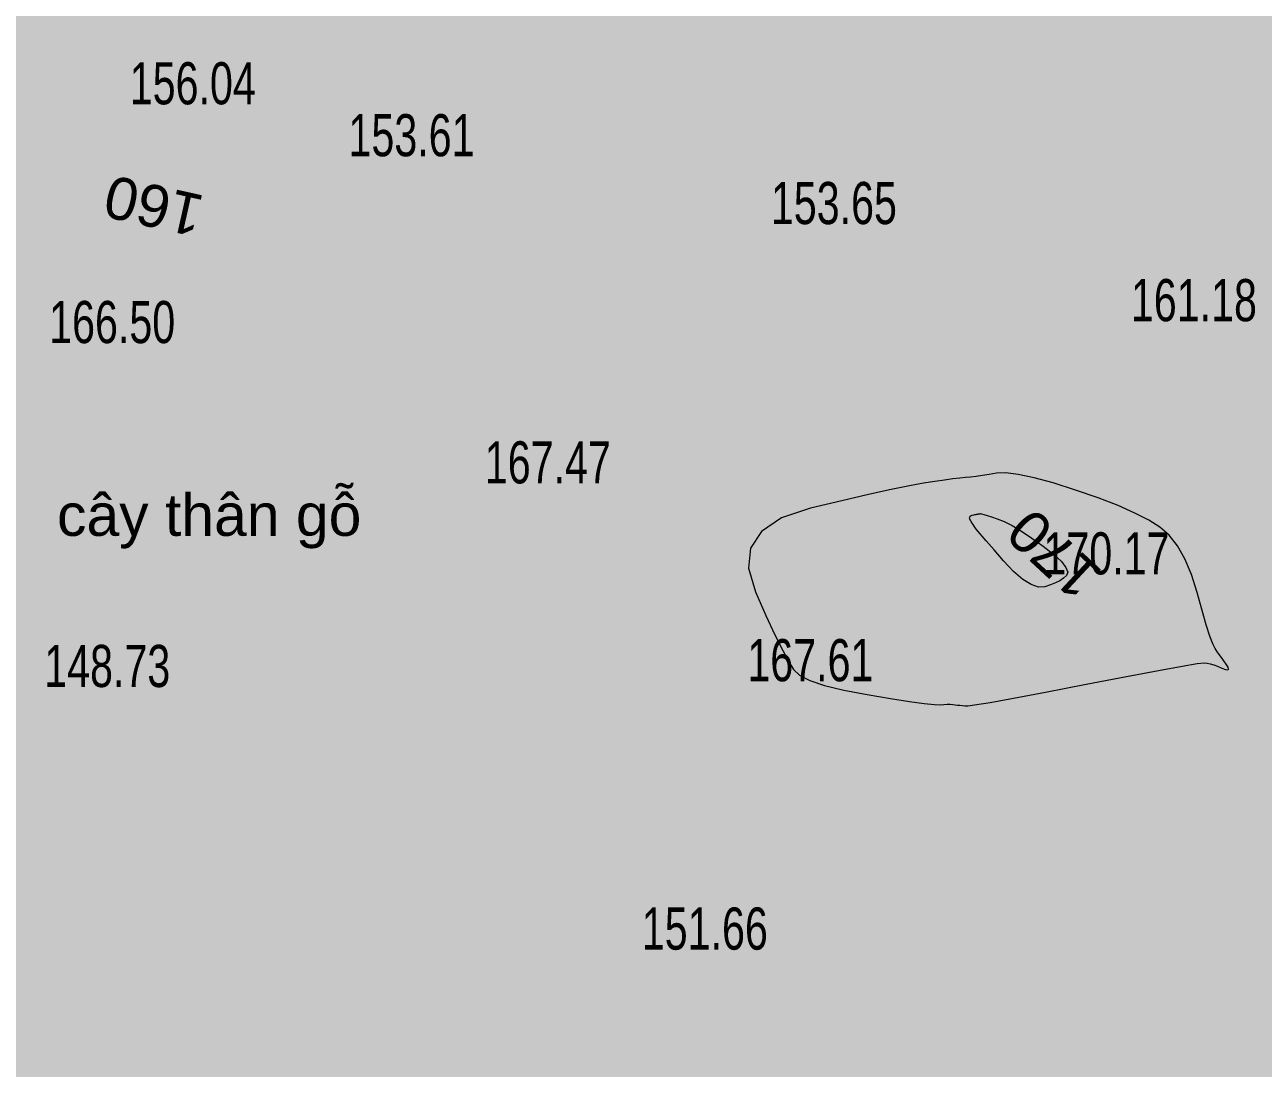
# Model space of a CAD drawing. Header units: metres. Extents: x 431006 to 434411, y 2469261 to 2473208.
# Drawn here: x 431531 to 431648.5, y 2472571.6 to 2472670.7 of the extents above; entities that cross this region are included whole.
import ezdxf
from ezdxf.enums import TextEntityAlignment as Align

# ---------------------------------------------------------------- set-up
doc = ezdxf.new("R2010")
doc.units = ezdxf.units.M
doc.header["$MEASUREMENT"] = 0
for name, color, linetype, lineweight in [('1', 8, 'Continuous', 18), ('CAO DO', 8, 'Continuous', 18), ('MH_DongMuc', 8, 'Continuous', 18), ('MH_DongMuc_Con', 8, 'Continuous', 18), ('thuc vat-ks', 8, 'Continuous', 18)]:
    doc.layers.add(name, color=color, linetype=linetype, lineweight=lineweight)
doc.styles.add('ks_ten cong trinh', font='')
doc.styles.get("Standard").update_dxf_attribs({"font": 'arial.ttf'})
doc.styles.get('ks_ten cong trinh').set_extended_font_data('.VnArial')

msp = doc.modelspace()

# ---------------------------------------------------------------- hatches: boundary and pattern name
at = {"layer": 'thuc vat-ks'}
h = msp.add_hatch(dxfattribs=at)
h.set_pattern_fill('217B', color=9, scale=20, style=0, pattern_type=2)
h.set_pattern_definition([(0, (14.8, 7.6), (0, 20), [0, -20]), (0, (14.76, 7.848), (0, 20), [0, -20]), (0, (14.648, 8.07), (0, 20), [0, -20]), (0, (14.47, 8.248), (0, 20), [0, -20]), (0, (14.248, 8.36), (0, 20), [0, -20]), (0, (14, 8.4), (0, 20), [0, -20]), (0, (13.752, 8.36), (0, 20), [0, -20]), (0, (13.53, 8.248), (0, 20), [0, -20]), (0, (13.352, 8.07), (0, 20), [0, -20]), (0, (13.24, 7.848), (0, 20), [0, -20]), (0, (13.2, 7.6), (0, 20), [0, -20]), (0, (13.24, 7.352), (0, 20), [0, -20]), (0, (13.352, 7.13), (0, 20), [0, -20]), (0, (13.53, 6.952), (0, 20), [0, -20]), (0, (13.752, 6.84), (0, 20), [0, -20]), (0, (14, 6.8), (0, 20), [0, -20]), (0, (14.248, 6.84), (0, 20), [0, -20]), (0, (14.47, 6.952), (0, 20), [0, -20]), (0, (14.648, 7.13), (0, 20), [0, -20]), (0, (14.76, 7.352), (0, 20), [0, -20]), (0, (6.76, 15.352), (0, 20), [0, -20]), (0, (6.648, 15.13), (0, 20), [0, -20]), (0, (6.47, 14.952), (0, 20), [0, -20]), (0, (6.248, 14.84), (0, 20), [0, -20]), (0, (6, 14.8), (0, 20), [0, -20]), (0, (5.752, 14.84), (0, 20), [0, -20]), (0, (5.53, 14.952), (0, 20), [0, -20]), (0, (5.352, 15.13), (0, 20), [0, -20]), (0, (5.24, 15.352), (0, 20), [0, -20]), (0, (5.2, 15.6), (0, 20), [0, -20]), (0, (5.24, 15.848), (0, 20), [0, -20]), (0, (5.352, 16.07), (0, 20), [0, -20]), (0, (5.53, 16.248), (0, 20), [0, -20]), (0, (5.752, 16.36), (0, 20), [0, -20]), (0, (6, 16.4), (0, 20), [0, -20]), (0, (6.248, 16.36), (0, 20), [0, -20]), (0, (6.47, 16.248), (0, 20), [0, -20]), (0, (6.648, 16.07), (0, 20), [0, -20]), (0, (6.76, 15.848), (0, 20), [0, -20]), (0, (6.8, 15.6), (0, 20), [0, -20]), (0, (14, 4), (0, 20), [1.086, -18.914]), (0, (6, 12), (0, 20), [1.086, -18.914]), (90, (14, 4), (-20, 1e-15), [2.8, -17.2]), (90, (6, 12), (-20, 1e-15), [2.8, -17.2])])
h.paths.add_polyline_path([(431571, 2472692.39), (431560.6, 2472723.62), (431562.78, 2472738.85), (431567.86, 2472747.55), (431565.2, 2472758.66), (431548.75, 2472765.19), (431530.36, 2472760.35), (431513.9, 2472744.4), (431501.56, 2472729.66), (431493.82, 2472716.37), (431484.32, 2472688.01), (431473.44, 2472675.2), (431466.9, 2472673.5), (431429.88, 2472685.1), (431404.95, 2472705.65), (431380.24, 2472746.34), (431358.93, 2472780.68), (431338.12, 2472785.27), (431317.56, 2472774.88), (431301.1, 2472752.89), (431300.6, 2472718.45), (431318.5, 2472688.24), (431317.25, 2472662.37), (431303.31, 2472647.29), (431277.38, 2472633.37), (431250.52, 2472617.76), (431238.96, 2472618.63), (431215.67, 2472627.98), (431192.77, 2472635.41), (431182.46, 2472629.31), (431183.03, 2472616.92), (431196.76, 2472595.62), (431184.16, 2472576.75), (431180.15, 2472559.21), (431202.29, 2472536.77), (431220.81, 2472514.66), (431233.03, 2472510.08), (431253.07, 2472510.47), (431269.1, 2472521.52), (431280.74, 2472524.38), (431292.96, 2472521.9), (431320.23, 2472510.78), (431348.01, 2472510.47), (431368.17, 2472513.22), (431389.85, 2472520.23), (431425.88, 2472527.55), (431469.37, 2472539.15), (431502.39, 2472556.61), (431531.1, 2472552.34), (431547.28, 2472545.63), (431613.52, 2472512.48), (431622.55, 2472491.88), (431609.38, 2472455.17), (431603.89, 2472432.7), (431607.19, 2472409.68), (431625.84, 2472402.56), (431669.74, 2472409.13), (431694.98, 2472434.34), (431719.67, 2472451.88), (431742.71, 2472450.78), (431764.36, 2472440.66), (431787.16, 2472417.89), (431805.02, 2472410.49), (431816.23, 2472412.95), (431822.12, 2472433.07), (431819.46, 2472453.37), (431817, 2472469.62), (431803.51, 2472503.21), (431777.54, 2472532.32), (431757.79, 2472580.29), (431757.03, 2472586.37), (431769.02, 2472627.32), (431778.88, 2472642.5), (431771.68, 2472649.68), (431750.11, 2472650.16), (431738.36, 2472655.19), (431713.41, 2472669.33), (431703.18, 2472714.25), (431691.87, 2472722.32), (431671.67, 2472717.75), (431650.4, 2472702.41), (431635.58, 2472692.46), (431611.62, 2472686.55), (431588.58, 2472685.26)])

# ---------------------------------------------------------------- linework, layer by layer
at = {"layer": 'MH_DongMuc', "color": 9, "lineweight": 0, "elevation": 170}
msp.add_lwpolyline([(431628.66, 2472620.39), (431629.38, 2472619.72), (431629.82, 2472619.16), (431629.98, 2472618.72), (431629.86, 2472618.39), (431629.57, 2472618.14), (431629.22, 2472617.9), (431628.81, 2472617.69), (431628.34, 2472617.5), (431627.8, 2472617.32), (431627.2, 2472617.29), (431626.5, 2472617.53), (431625.72, 2472618.02), (431624.85, 2472618.77), (431623.9, 2472619.79), (431622.99, 2472620.83), (431622.25, 2472621.68), (431621.69, 2472622.34), (431621.31, 2472622.8), (431621.11, 2472623.07), (431621, 2472623.23), (431620.9, 2472623.38), (431620.82, 2472623.52), (431620.75, 2472623.65), (431620.7, 2472623.76), (431620.67, 2472623.86), (431620.68, 2472623.95), (431620.72, 2472624.02), (431620.81, 2472624.08), (431620.93, 2472624.12), (431621.06, 2472624.15), (431621.18, 2472624.18), (431621.28, 2472624.2), (431621.35, 2472624.22), (431621.41, 2472624.23), (431621.46, 2472624.23), (431621.5, 2472624.24), (431621.54, 2472624.24), (431621.57, 2472624.25), (431621.59, 2472624.25), (431621.61, 2472624.25), (431621.64, 2472624.25), (431621.66, 2472624.26), (431621.69, 2472624.26), (431621.72, 2472624.27), (431621.81, 2472624.25), (431622.01, 2472624.2), (431622.33, 2472624.1), (431622.76, 2472623.96), (431623.3, 2472623.78), (431623.95, 2472623.52), (431624.71, 2472623.13), (431625.59, 2472622.6), (431626.57, 2472621.95), (431627.65, 2472621.17), (431628.66, 2472620.39)], dxfattribs=at)
at = {"layer": 'MH_DongMuc_Con', "color": 9, "lineweight": 0, "elevation": 168}
msp.add_lwpolyline([(431622.54, 2472627.98), (431621.9, 2472627.88), (431621.31, 2472627.8), (431620.77, 2472627.74), (431620.28, 2472627.7), (431619.75, 2472627.65), (431619.09, 2472627.57), (431618.3, 2472627.46), (431617.37, 2472627.33), (431616.31, 2472627.16), (431614.98, 2472626.92), (431613.24, 2472626.57), (431611.09, 2472626.09), (431608.54, 2472625.5), (431605.57, 2472624.79), (431602.83, 2472623.86), (431600.93, 2472622.59), (431599.88, 2472621), (431599.69, 2472619.09), (431600.34, 2472616.84), (431601.34, 2472614.61), (431602.2, 2472612.77), (431602.93, 2472611.29), (431603.51, 2472610.19), (431603.95, 2472609.47), (431604.53, 2472608.94), (431605.51, 2472608.44), (431606.91, 2472607.96), (431608.73, 2472607.52), (431610.95, 2472607.09), (431613.17, 2472606.72), (431614.98, 2472606.44), (431616.37, 2472606.25), (431617.34, 2472606.15), (431617.9, 2472606.13), (431618.23, 2472606.16), (431618.54, 2472606.17), (431618.82, 2472606.17), (431619.07, 2472606.16), (431619.3, 2472606.13), (431619.52, 2472606.1), (431619.75, 2472606.08), (431619.99, 2472606.06), (431620.23, 2472606.04), (431620.49, 2472606.03), (431621.15, 2472606.11), (431622.61, 2472606.35), (431624.85, 2472606.76), (431627.89, 2472607.33), (431631.72, 2472608.07), (431635.56, 2472608.82), (431638.59, 2472609.39), (431640.84, 2472609.8), (431642.28, 2472610.04), (431642.94, 2472610.11), (431643.21, 2472610.08), (431643.51, 2472610.01), (431643.85, 2472609.91), (431644.21, 2472609.78), (431644.61, 2472609.61), (431644.96, 2472609.47), (431645.18, 2472609.44), (431645.26, 2472609.52), (431645.21, 2472609.69), (431645.03, 2472609.97), (431644.79, 2472610.3), (431644.57, 2472610.61), (431644.35, 2472610.91), (431644.15, 2472611.2), (431643.97, 2472611.48), (431643.76, 2472611.9), (431643.48, 2472612.64), (431643.14, 2472613.7), (431642.74, 2472615.08), (431642.27, 2472616.77), (431641.72, 2472618.49), (431641.1, 2472619.98), (431640.39, 2472621.23), (431639.6, 2472622.23), (431638.73, 2472622.99), (431637.68, 2472623.65), (431636.36, 2472624.33), (431634.76, 2472625.03), (431632.88, 2472625.76), (431630.73, 2472626.51), (431628.6, 2472627.19), (431626.79, 2472627.68), (431625.29, 2472628), (431624.1, 2472628.14), (431623.23, 2472628.1), (431622.54, 2472627.98)], dxfattribs=at)

# ---------------------------------------------------------------- texts
at = {"layer": '1', "color": 9, "linetype": 'Continuous', "style": 'ks_ten cong trinh'}
msp.add_text('c©y th©n gç', height=4, dxfattribs=at).set_placement((431548.5, 2472622.16), align=Align.CENTER)
at = {"layer": 'CAO DO', "color": 9, "lineweight": 0, "width": 0.7}
for s, p in [('156.04', (431540.96, 2472663.13, 156.04)), ('153.61', (431561.72, 2472658.2, 153.61)), ('153.65', (431601.81, 2472651.76, 153.65)), ('161.18', (431635.98, 2472642.54, 161.18)), ('166.50', (431533.31, 2472640.46, 166.5)), ('167.47', (431574.66, 2472627.14, 167.47)), ('170.17', (431627.68, 2472618.5, 170.16)), ('148.73', (431532.84, 2472607.81, 148.73)), ('167.61', (431599.58, 2472608.36, 167.61)), ('151.66', (431589.56, 2472582.88, 151.66))]:
    msp.add_text(s, height=4, dxfattribs=at).set_placement(p)
at = {"layer": 'MH_DongMuc', "color": 9, "lineweight": 0}
for s, rotation, p in [('160', 167.3864, (431543.23, 2472653.47, 160)), ('170', 137.1044, (431628.66, 2472620.39, 170))]:
    msp.add_text(s, height=4, rotation=rotation, dxfattribs=at).set_placement(p, align=Align.MIDDLE)

doc.saveas('drawing.dxf')
